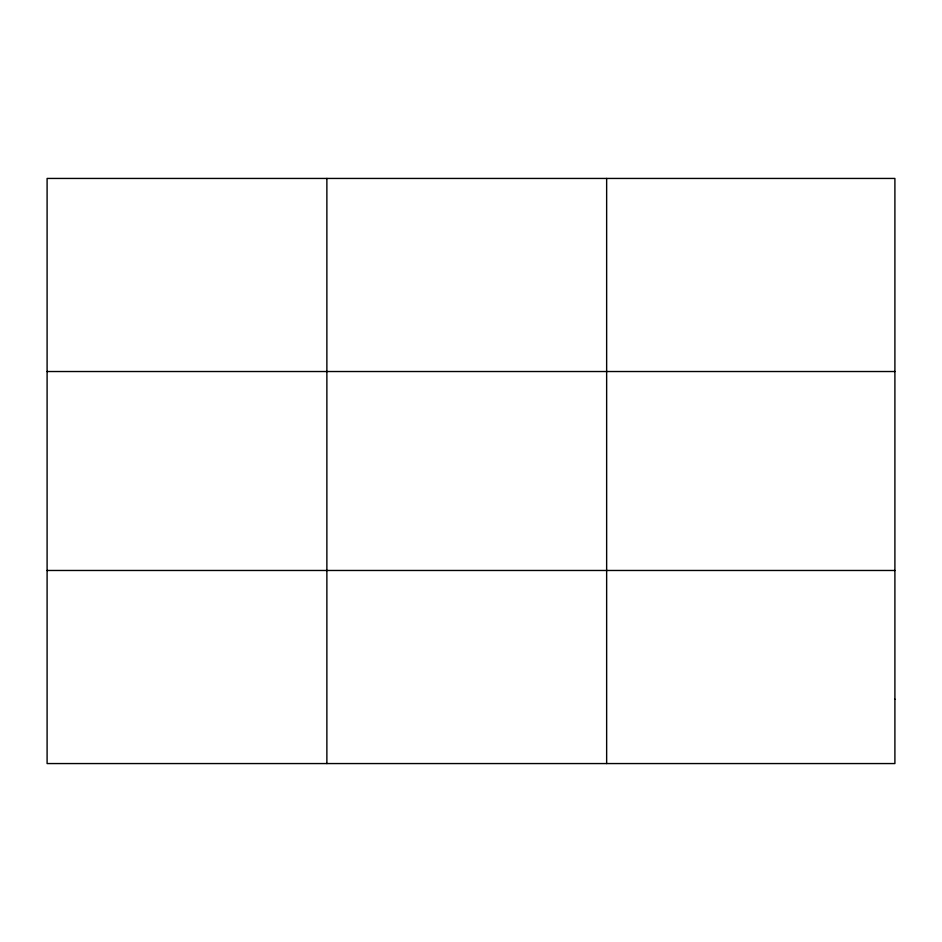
<?xml version="1.0" encoding="UTF-8"?>
<svg xmlns="http://www.w3.org/2000/svg" width="942" height="942" viewBox="0 0 942 942"><rect width="100%" height="100%" fill="white"/><g stroke="black" fill="none" stroke-linecap="round" stroke-linejoin="round"><path stroke-width="1.41" d="M326.874 763.562L326.874 178.438M606.648 763.562L606.648 178.438M47.1 371.525L894.9 371.525M47.1 570.475L894.9 570.475M894.9 699.199L894.9 763.562L47.1 763.562L47.1 178.438L894.9 178.438L894.9 699.199"/></g></svg>
